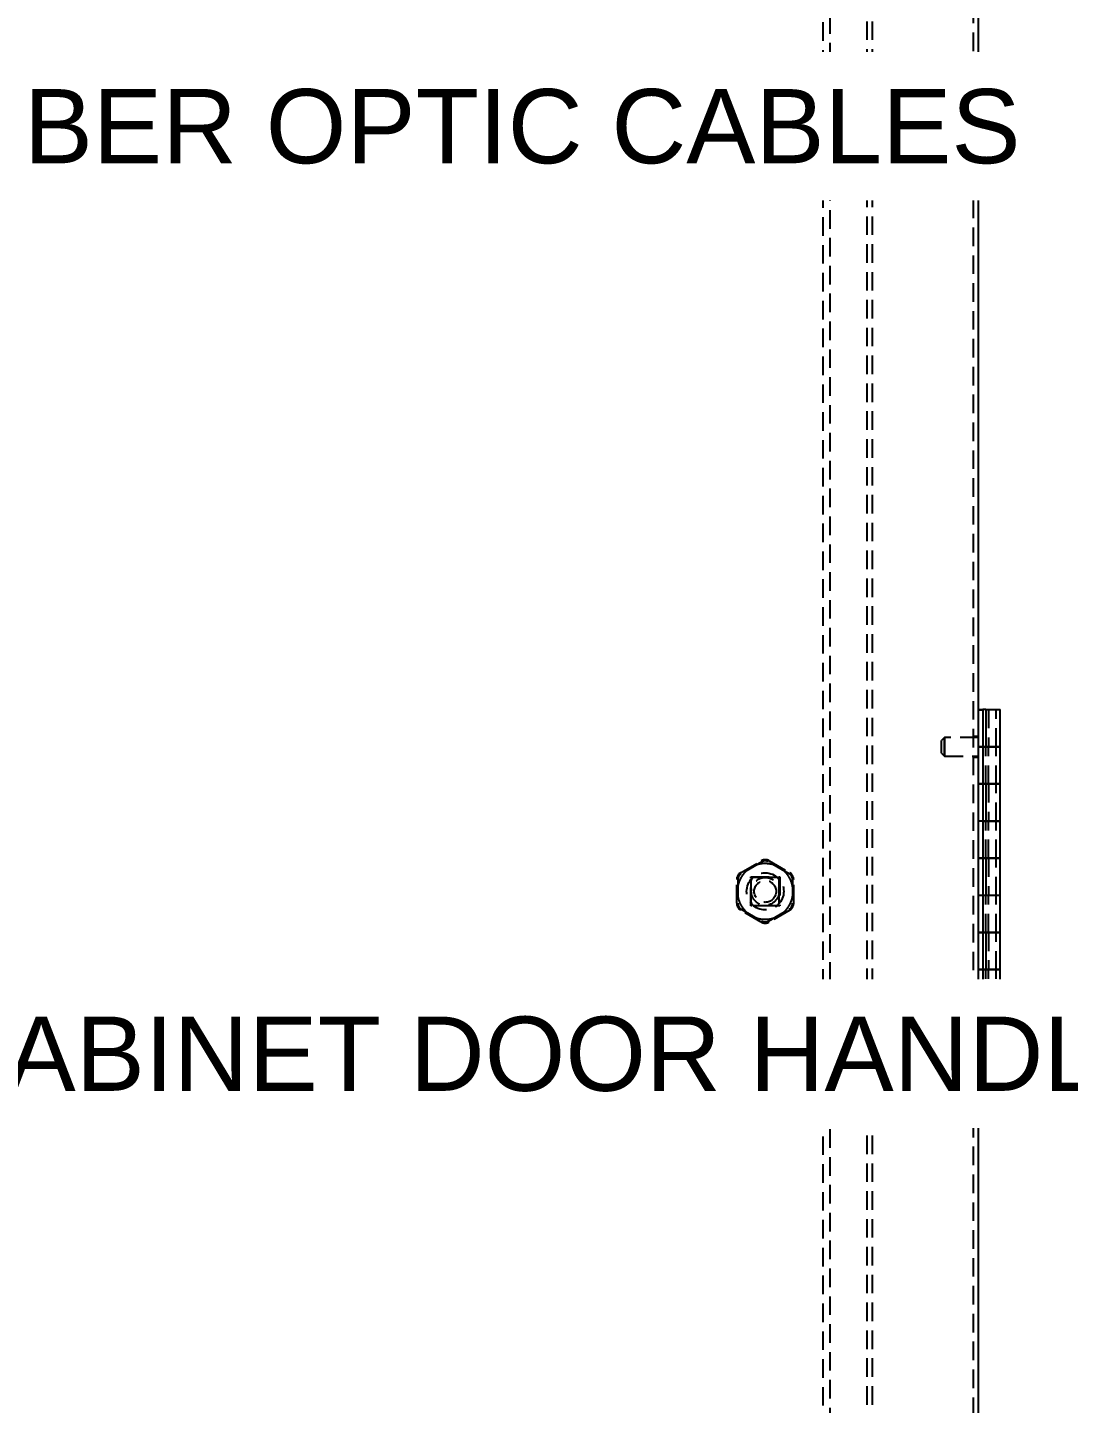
# Model space of a CAD drawing. Header units: feet. Extents: x -208 to 2089, y -974 to 342.
# Drawn here: x 1091.49 to 1105.51, y 116.3 to 134.82 of the extents above; entities that cross this region are included whole.
import ezdxf
from ezdxf import colors
from ezdxf.entities.mleader import LeaderData, LeaderLine
from ezdxf.math import Vec2, Vec3

# ---------------------------------------------------------------- set-up
doc = ezdxf.new("R2010")
doc.units = ezdxf.units.FT
doc.header["$MEASUREMENT"] = 0
doc.linetypes.add('HIDDEN', pattern=[0.375, 0.25, -0.125])
doc.layers.add('E-EQPM-ENCL', color=8, linetype='Continuous')
doc.layers.add('G-ANNO-TEXT', color=1, linetype='Continuous')
doc.styles.add('NEI-A', font='arial.ttf', dxfattribs={"height": 0.1})

msp = doc.modelspace()

# ---------------------------------------------------------------- linework, layer by layer
at = {"layer": 'E-EQPM-ENCL', "linetype": 'HIDDEN'}
for p, q in [((1104.3564, 124.64056), (1104.3014, 124.64056)), ((1104.30141, 124.64006), (1104.36472, 124.64006)), ((1104.3564, 124.64056), (1104.3564, 124.64056)), ((1104.43652, 124.64057), (1104.43652, 124.14057)), ((1104.53891, 124.14057), (1104.53891, 124.64057)), ((1104.3564, 124.14056), (1104.3014, 124.14056)), ((1104.3564, 124.14005), (1104.30141, 124.14006)), ((1104.3564, 124.14056), (1104.3564, 124.14056)), ((1104.40029, 123.64056), (1104.40029, 124.14005)), ((1104.43652, 123.64056), (1104.43652, 124.14005)), ((1104.53891, 123.64056), (1104.53891, 124.14005)), ((1101.0957, 123.44542), (1101.3732, 123.60564)), ((1101.3814, 123.59143), (1101.10391, 123.43122)), ((1101.7489, 123.43122), (1101.47141, 123.59143)), ((1101.47962, 123.60564), (1101.75711, 123.44542)), ((1104.3564, 123.64056), (1104.3014, 123.64056)), ((1104.30141, 123.64006), (1104.36472, 123.64006)), ((1104.3564, 123.64056), (1104.3564, 123.64056)), ((1104.43652, 123.64056), (1104.43652, 123.14056)), ((1104.53891, 123.14056), (1104.53891, 123.64056)), ((1101.23091, 123.38856), (1101.62191, 123.38856)), ((1101.23091, 122.99756), (1101.23091, 123.38856)), ((1101.42641, 123.38056), (1101.27891, 123.38056)), ((1101.57391, 123.38056), (1101.42641, 123.38056)), ((1101.62191, 123.38856), (1101.62191, 122.99756)), ((1101.0425, 123.03284), (1101.0425, 123.35328)), ((1101.0589, 123.35328), (1101.0589, 123.03284)), ((1101.23891, 123.19306), (1101.23891, 123.34056)), ((1101.61391, 123.19306), (1101.61391, 123.34056)), ((1101.79391, 123.35328), (1101.79391, 123.03284)), ((1101.81031, 123.03284), (1101.81031, 123.35328)), ((1101.23891, 123.04556), (1101.23891, 123.19306)), ((1101.61391, 123.04556), (1101.61391, 123.19306)), ((1104.3014, 123.14056), (1104.3564, 123.14056)), ((1104.3564, 123.14007), (1104.30141, 123.14006)), ((1104.3564, 123.14056), (1104.3564, 123.14056)), ((1104.40029, 122.64056), (1104.40029, 123.14007)), ((1104.43652, 122.64056), (1104.43652, 123.14007)), ((1104.53891, 122.64056), (1104.53891, 123.14007)), ((1101.3732, 122.78047), (1101.0957, 122.94069)), ((1101.10391, 122.95491), (1101.3814, 122.79469)), ((1101.62191, 122.99756), (1101.23091, 122.99756)), ((1101.27891, 123.00556), (1101.42641, 123.00556)), ((1101.42641, 123.00556), (1101.57391, 123.00556)), ((1101.47141, 122.79469), (1101.7489, 122.95491)), ((1101.75711, 122.94069), (1101.47962, 122.78047)), ((1104.3564, 122.64056), (1104.3014, 122.64056)), ((1104.30141, 122.64006), (1104.36472, 122.64006)), ((1104.3564, 122.64056), (1104.3564, 122.64056)), ((1104.43652, 122.64056), (1104.43652, 122.14056)), ((1104.53891, 122.14056), (1104.53891, 122.64056)), ((1104.3014, 122.14056), (1104.3564, 122.14056)), ((1104.3564, 122.14007), (1104.30141, 122.14006)), ((1104.3564, 122.14056), (1104.3564, 122.14056)), ((1104.40029, 121.64056), (1104.40029, 122.14007)), ((1104.43652, 121.64056), (1104.43652, 122.14007)), ((1104.53891, 121.64056), (1104.53891, 122.14007)), ((1104.3564, 121.64056), (1104.3014, 121.64056)), ((1104.30141, 121.64006), (1104.36472, 121.64006)), ((1104.3564, 121.64056), (1104.3564, 121.64056)), ((1104.43652, 121.64056), (1104.43652, 121.14056)), ((1104.53891, 121.14056), (1104.53891, 121.64056)), ((1103.84139, 121.26556), (1103.8014, 121.22555)), ((1103.8014, 121.14056), (1103.8014, 121.22556)), ((1103.80165, 121.2253), (1103.8014, 121.22506)), ((1104.3014, 121.26556), (1103.84139, 121.26556)), ((1103.84141, 121.26507), (1103.84141, 121.01507)), ((1104.3014, 121.26507), (1103.84141, 121.26507)), ((1104.3014, 121.28106), (1104.22939, 121.28106)), ((1104.3014, 121.28057), (1104.22941, 121.28057)), ((1103.8014, 121.05556), (1103.8014, 121.14056)), ((1103.8014, 121.05556), (1103.84139, 121.01556)), ((1103.80141, 121.05506), (1103.80141, 121.05556)), ((1103.84115, 121.01532), (1103.84141, 121.01507)), ((1103.84139, 121.01556), (1104.3014, 121.01556)), ((1103.84141, 121.01507), (1104.3014, 121.01507)), ((1104.22939, 121.00006), (1104.3014, 121.00006)), ((1104.22941, 120.99956), (1104.3014, 120.99956)), ((1104.3014, 121.14056), (1104.3564, 121.14056)), ((1104.3564, 121.14007), (1104.30141, 121.14006)), ((1104.3564, 121.14056), (1104.3564, 121.14056)), ((1104.40029, 120.64007), (1104.40029, 121.14007)), ((1104.43652, 120.64007), (1104.43652, 121.14007)), ((1104.53891, 120.64007), (1104.53891, 121.14007)), ((1104.35641, 120.64006), (1104.35641, 120.64056))]:
    msp.add_line(p, q, dxfattribs=at)
at = {"layer": 'E-EQPM-ENCL', "linetype": 'Continuous'}
for p, q in [((1104.40028, 124.64056), (1104.3564, 124.64056)), ((1104.36472, 124.64006), (1104.59391, 124.64006)), ((1104.59391, 124.64056), (1104.40028, 124.64056)), ((1104.40029, 124.64057), (1104.40029, 124.14057)), ((1104.59391, 124.14057), (1104.59391, 124.64057)), ((1104.3564, 124.14056), (1104.40028, 124.14056)), ((1104.36472, 124.14006), (1104.3564, 124.14005)), ((1104.59391, 124.14006), (1104.36472, 124.14006)), ((1104.40028, 124.14056), (1104.59391, 124.14056)), ((1104.59391, 123.64056), (1104.59391, 124.14005)), ((1104.40028, 123.64056), (1104.3564, 123.64056)), ((1104.36472, 123.64006), (1104.59391, 123.64006)), ((1104.59391, 123.64056), (1104.40028, 123.64056)), ((1104.40029, 123.64056), (1104.40029, 123.14056)), ((1104.59391, 123.14056), (1104.59391, 123.64056)), ((1104.3564, 123.14056), (1104.40028, 123.14056)), ((1104.36472, 123.14006), (1104.3564, 123.14007)), ((1104.59391, 123.14006), (1104.36472, 123.14006)), ((1104.40028, 123.14056), (1104.59391, 123.14056)), ((1104.59391, 122.64056), (1104.59391, 123.14007)), ((1104.40028, 122.64056), (1104.3564, 122.64056)), ((1104.36472, 122.64006), (1104.59391, 122.64006)), ((1104.59391, 122.64056), (1104.40028, 122.64056)), ((1104.40029, 122.64056), (1104.40029, 122.14056)), ((1104.59391, 122.14056), (1104.59391, 122.64056)), ((1104.3564, 122.14056), (1104.40028, 122.14056)), ((1104.36472, 122.14006), (1104.3564, 122.14007)), ((1104.59391, 122.14006), (1104.36472, 122.14006)), ((1104.40028, 122.14056), (1104.59391, 122.14056)), ((1104.59391, 121.64056), (1104.59391, 122.14007)), ((1104.40028, 121.64056), (1104.3564, 121.64056)), ((1104.36472, 121.64006), (1104.59391, 121.64006)), ((1104.59391, 121.64056), (1104.40028, 121.64056)), ((1104.40029, 121.64056), (1104.40029, 121.14056)), ((1104.59391, 121.14056), (1104.59391, 121.64056)), ((1104.3564, 121.14056), (1104.40028, 121.14056)), ((1104.36472, 121.14006), (1104.3564, 121.14007)), ((1104.59391, 121.14006), (1104.36472, 121.14006)), ((1104.40028, 121.14056), (1104.59391, 121.14056)), ((1104.59391, 120.64007), (1104.59391, 121.14007)), ((1104.35639, 120.64056), (1104.30139, 120.64056)), ((1104.36472, 120.64006), (1104.30141, 120.64006)), ((1104.59391, 120.64006), (1104.36472, 120.64006))]:
    msp.add_line(p, q, dxfattribs=at)
at = {"layer": 'E-EQPM-ENCL', "linetype": 'HIDDEN'}
for points in [[(1101.4264, 123.56867), (1101.40431, 123.56806, 0.01676977), (1101.38169, 123.566, 0.01527328), (1101.35849, 123.56245, 0.01490785), (1101.33486, 123.55735, 0.01602988), (1101.31097, 123.55048, 0.01654898), (1101.28699, 123.54184, 0.01694729), (1101.2631, 123.53129, 0.01720203), (1101.2395, 123.51887, 0.01771352), (1101.21641, 123.50446, 0.01797865), (1101.19405, 123.48818, 0.01835662), (1101.17268, 123.46999, 0.01854603), (1101.15248, 123.45006, 0.01882217), (1101.13371, 123.42842, 0.01894311), (1101.11651, 123.40531, 0.01908472), (1101.10114, 123.38085, 0.01912534), (1101.08764, 123.35531, 0.0191252), (1101.07623, 123.32886, 0.0190846), (1101.06688, 123.30179, 0.01894321), (1101.05972, 123.27432, 0.01882179), (1101.05465, 123.24672, 0.01854502), (1101.05173, 123.21921, 0.01835663), (1101.0508, 123.19202, 0.01797884), (1101.05184, 123.16537, 0.01771201), (1101.05465, 123.1394, 0.01720786), (1101.05916, 123.11432, 0.0169492), (1101.06516, 123.09019, 0.01648813), (1101.07255, 123.06715, 0.01602774), (1101.08108, 123.04531, 0.01529116), (1101.0906, 123.02479, 0.01524902), (1101.10112, 123.00526, 0.01466566), (1101.11278, 122.98638, 0.01466571), (1101.12579, 122.96787, 0.01524918), (1101.14044, 122.94957, 0.01529137), (1101.1567, 122.93164, 0.01602795), (1101.17459, 122.91438, 0.01648835), (1101.19406, 122.89794, 0.01694945), (1101.21514, 122.88252, 0.01720812), (1101.2377, 122.86829, 0.01771228), (1101.26172, 122.8555, 0.01797911), (1101.287, 122.84428, 0.0183569), (1101.31344, 122.83487, 0.01854528), (1101.3408, 122.82734, 0.01882202), (1101.36892, 122.8219, 0.01894343), (1101.39753, 122.81856, 0.01908482), (1101.42641, 122.81748, 0.01912533), (1101.45528, 122.81856, 0.01912533), (1101.48389, 122.8219, 0.01908482), (1101.51201, 122.82734, 0.01894343), (1101.53937, 122.83487, 0.01882202), (1101.56581, 122.84428, 0.01854528), (1101.59109, 122.8555, 0.0183569), (1101.61511, 122.86829, 0.01797911), (1101.63767, 122.88252, 0.01771228), (1101.65875, 122.89794, 0.01720811), (1101.67822, 122.91438, 0.01694945), (1101.69612, 122.93164, 0.01648836), (1101.71237, 122.94957, 0.01602795), (1101.72703, 122.96787, 0.01529134), (1101.74003, 122.98638, 0.01524918), (1101.75169, 123.00526, 0.01466583), (1101.76221, 123.02479, 0.0146659), (1101.77173, 123.04531, 0.01524942), (1101.78026, 123.06715, 0.0152916), (1101.78765, 123.09019, 0.01602816), (1101.79365, 123.11432, 0.01648858), (1101.79816, 123.1394, 0.01694977), (1101.80097, 123.16537, 0.01720828), (1101.80201, 123.19202, 0.01771202), (1101.80108, 123.21921, 0.01797936), (1101.79816, 123.24672, 0.0183586), (1101.79309, 123.27432, 0.01854494), (1101.78593, 123.30179, 0.01881615), (1101.77658, 123.32886, 0.01894496), (1101.76516, 123.35531, 0.01910623), (1101.75167, 123.38085, 0.01911942), (1101.73629, 123.40531, 0.01904849), (1101.71911, 123.42842, 0.0191061), (1101.70033, 123.45006, 0.01921011), (1101.68008, 123.46999, 0.01874383), (1101.65875, 123.48818, 0.01764395), (1101.63657, 123.50445, 0.01863764), (1101.61331, 123.51887, 0.0208219), (1101.589, 123.53134, 0.01677532), (1101.56581, 123.54184, 0.0082748), (1101.54459, 123.5503, 0.020769), (1101.51794, 123.55735, 0.03382708), (1101.47802, 123.56348, 0.017945), (1101.4264, 123.56867, 0.01017639)], [(1103.84139, 121.01556), (1103.84139, 121.01571, 0.00255941), (1103.8414, 121.01611, 0.00029165), (1103.8414, 121.01677, 0.00010123), (1103.8414, 121.01767, 0.00005093), (1103.8414, 121.0188, 0.00003059), (1103.8414, 121.02014, 0.00002074), (1103.8414, 121.02168, 0.0000149), (1103.8414, 121.0234, 0.00001121), (1103.8414, 121.0253, 0.00000884), (1103.8414, 121.02733, 0.00000734), (1103.8414, 121.0295, 0.00000584), (1103.8414, 121.0318, 0.00000405), (1103.8414, 121.03426, 0.00000242), (1103.8414, 121.03689, 0.00000067), (1103.8414, 121.03976, 0.00000015), (1103.8414, 121.04286, 0.00000047), (1103.8414, 121.04618, 0.00000052), (1103.8414, 121.04973, 0.00000041), (1103.8414, 121.05352, 0.00000036), (1103.8414, 121.05754, 0.00000036), (1103.8414, 121.0618, 0.00000034), (1103.8414, 121.06628, 0.00000032), (1103.8414, 121.07099, 0.0000003), (1103.8414, 121.07591, 0.00000029), (1103.8414, 121.08104, 0.00000027), (1103.8414, 121.08637, 0.00000026), (1103.8414, 121.09189, 0.00000025), (1103.8414, 121.09757, 0.00000025), (1103.8414, 121.10342, 0.00000024), (1103.8414, 121.10939, 0.00000023), (1103.8414, 121.11548, 0.00000023), (1103.8414, 121.12167, 0.00000023), (1103.8414, 121.12792, 0.00000022), (1103.8414, 121.13423, 0.00000022), (1103.8414, 121.14056, 0.00000022), (1103.8414, 121.14689, 0.00000022), (1103.8414, 121.15319, 0.00000022), (1103.8414, 121.15945, 0.00000022), (1103.8414, 121.16564, 0.00000023), (1103.8414, 121.17173, 0.00000023), (1103.8414, 121.1777, 0.00000023), (1103.8414, 121.18354, 0.00000024), (1103.8414, 121.18923, 0.00000025), (1103.8414, 121.19475, 0.00000025), (1103.8414, 121.20008, 0.00000026), (1103.8414, 121.20521, 0.00000027), (1103.8414, 121.21013, 0.00000029), (1103.8414, 121.21484, 0.0000003), (1103.8414, 121.21932, 0.00000032), (1103.8414, 121.22358, 0.00000034), (1103.8414, 121.2276, 0.00000035), (1103.8414, 121.23139, 0.00000036), (1103.8414, 121.23494, 0.00000041), (1103.8414, 121.23826, 0.00000053), (1103.8414, 121.24136, 0.00000047), (1103.8414, 121.24423, 0.00000012), (1103.8414, 121.24686, 0.00000067), (1103.8414, 121.24931, 0.00000255), (1103.8414, 121.25162, 0.00000403), (1103.8414, 121.25379, 0.00000528), (1103.8414, 121.25582, 0.00000744), (1103.8414, 121.25771, 0.00001132), (1103.8414, 121.25944, 0.00001082), (1103.8414, 121.26098, 0.0000031), (1103.8414, 121.26229, 0.00002222), (1103.8414, 121.26345, 0.00008567), (1103.8414, 121.26455, 0.00011445), (1103.84139, 121.26556, 0.00011885)], [(1103.84139, 121.26556), (1103.84139, 121.26539, -0.00025248), (1103.84139, 121.26485, -0.00001984), (1103.84139, 121.26394, -0.00000683), (1103.84139, 121.26267, -0.00000362), (1103.84139, 121.261, -0.00000218), (1103.84139, 121.25896, -0.00000148), (1103.84139, 121.25653, -0.00000106), (1103.84139, 121.25373, -0.00000081), (1103.84139, 121.25056, -0.00000063), (1103.84139, 121.24705, -0.00000052), (1103.84139, 121.24319, -0.00000043), (1103.84139, 121.23902, -0.00000036), (1103.84139, 121.23456, -0.00000031), (1103.84139, 121.22984, -0.00000028), (1103.84139, 121.22486, -0.00000024), (1103.84139, 121.21969, -0.00000022), (1103.84139, 121.21433, -0.0000002), (1103.84139, 121.20881, -0.00000018), (1103.84139, 121.20316, -0.00000017), (1103.84139, 121.19744, -0.00000015), (1103.84139, 121.19169, -0.00000015), (1103.84139, 121.18581, -0.00000016), (1103.84139, 121.1798, -0.00000012), (1103.84139, 121.17414, -0.00000005), (1103.84139, 121.16901, -0.00000015), (1103.84139, 121.1626, -0.00000023), (1103.84139, 121.15299, -0.00000012), (1103.84139, 121.14056, -0.00000007)], [(1103.84139, 121.14056), (1103.84139, 121.13521, -0.00000011), (1103.84139, 121.12975, -0.0000001), (1103.84139, 121.12418, -0.0000001), (1103.84139, 121.11852, -0.00000011), (1103.84139, 121.11278, -0.00000011), (1103.84139, 121.10699, -0.00000012), (1103.84139, 121.10116, -0.00000012), (1103.84139, 121.09531, -0.00000013), (1103.84139, 121.08948, -0.00000014), (1103.84139, 121.08368, -0.00000014), (1103.84139, 121.07795, -0.00000015), (1103.84139, 121.07231, -0.00000017), (1103.84139, 121.0668, -0.00000018), (1103.84139, 121.06144, -0.0000002), (1103.84139, 121.05626, -0.00000022), (1103.84139, 121.05129, -0.00000024), (1103.84139, 121.04656, -0.00000028), (1103.84139, 121.0421, -0.00000032), (1103.84139, 121.03793, -0.00000036), (1103.84139, 121.03408, -0.0000004), (1103.84139, 121.03057, -0.00000052), (1103.84139, 121.02739, -0.00000077), (1103.84139, 121.02458, -0.00000079), (1103.84139, 121.02216, -0.00000038), (1103.84139, 121.02017, -0.00000154), (1103.84139, 121.01846, -0.00000553), (1103.84139, 121.01692, -0.00000793), (1103.84139, 121.01556, -0.0000094)]]:
    msp.add_lwpolyline(points, format="xyb", dxfattribs=at)
for radius in [0.25, 0.1875, 0.1475]:
    msp.add_circle((1101.42641, 123.19306), radius, dxfattribs=at)
for centre, radius, start, end in [((1101.42641, 123.51349), 0.10641, 60, 120), ((1101.42641, 123.51349), 0.09, 60, 120), ((1101.14891, 123.35327), 0.10641, 120, 180), ((1101.14891, 123.35327), 0.09, 120, 180), ((1101.27891, 123.34056), 0.04, 90, 180), ((1101.57391, 123.34056), 0.04, 0, 90), ((1101.70391, 123.35327), 0.09, 0, 60), ((1101.70391, 123.35327), 0.10641, 0, 60), ((1101.14891, 123.03284), 0.10641, 180, 240), ((1101.14891, 123.03284), 0.09, 180, 240), ((1101.27891, 123.04556), 0.04, 180, 270), ((1101.57391, 123.04556), 0.04, 270, 0), ((1101.70391, 123.03284), 0.09, 300, 0), ((1101.70391, 123.03284), 0.10641, 300, 0), ((1101.42641, 122.87263), 0.10641, 240, 300), ((1101.42641, 122.87263), 0.09, 240, 300)]:
    msp.add_arc(centre, radius, start, end, dxfattribs=at)

# ---------------------------------------------------------------- leaders
at = {"layer": 'G-ANNO-TEXT'}
ml = msp.add_multileader_mtext('Standard', dxfattribs=at)
ml.set_content('CABINET DOOR', color=256, style='NEI-A')
ml.set_leader_properties()
ml.build(insert=Vec2(0, 0))
ml.multileader.update_dxf_attribs({"dogleg_length": 0.0625, "arrow_head_size": 1.25, "scale": 10})
ctx = ml.context
ctx.base_point, ctx.scale, ctx.char_height, ctx.arrow_head_size, ctx.landing_gap_size, ctx.plane_origin = Vec3(1192.78837, 131.60157), 10, 1, 1.25, 0.625, Vec3(1222.93984, 117.31413)
ctx.text_align_type = 2
notes = []
notes.append((ctx, [(0, (1, 1, 0), (1205.20975, 131.60157), (-1, 0), 0.625, [(0, [(1213.21058, 124.95089)], 0, [])])]))
ctx.mtext.insert, ctx.mtext.width, ctx.mtext.defined_height, ctx.mtext.alignment, ctx.mtext.flow_direction = Vec3(1203.95975, 132.1101), 11.1713847, 0.50853, 3, 5
ctx.mtext.has_bg_fill, ctx.mtext.bg_color, ctx.mtext.bg_scale_factor, ctx.mtext.bg_transparency, ctx.mtext.use_window_bg_color = 1, -1073741824, 1.5, 0, 1
for ctx, leaders in notes:
    for number, flags, end, landing, length, lines in leaders:
        leader = LeaderData()
        leader.index, (leader.has_last_leader_line, leader.has_dogleg_vector, leader.attachment_direction) = number, flags
        leader.last_leader_point, leader.dogleg_vector, leader.dogleg_length = Vec3(end), Vec3(landing), length
        for number, points, colour, breaks in lines:
            line = LeaderLine()
            line.index, line.vertices, line.color, line.breaks = number, Vec3.list(points), colors.encode_raw_color(colour), breaks
            leader.lines.append(line)
        ctx.leaders.append(leader)

# ---------------------------------------------------------------- next in the draw order: linework, layer by layer
at = {"layer": 'E-EQPM-ENCL', "linetype": 'HIDDEN'}
for p, q in [((1104.22939, 150.50664), (1104.22939, 95.82906)), ((1102.80141, 97.15706), (1102.80141, 149.15706)), ((1102.87341, 97.15706), (1102.87341, 149.15706)), ((1102.20441, 147.64506), (1102.20441, 98.74106)), ((1102.30141, 98.74106), (1102.30141, 147.64506)), ((1104.30141, 125.64006), (1104.35641, 125.64006)), ((1104.43652, 125.64057), (1104.43652, 125.14057)), ((1104.53891, 125.14057), (1104.53891, 125.64057)), ((1103.84139, 125.26557), (1103.8014, 125.22556)), ((1104.3014, 125.26557), (1103.84139, 125.26557)), ((1103.84141, 125.26505), (1103.84141, 125.01505)), ((1104.3014, 125.26505), (1103.84141, 125.26505)), ((1104.3014, 125.28107), (1104.22939, 125.28107)), ((1104.3014, 125.28055), (1104.22941, 125.28055)), ((1103.8014, 125.14056), (1103.8014, 125.22556)), ((1103.80165, 125.2253), (1103.8014, 125.22506)), ((1103.8014, 125.05556), (1103.8014, 125.14056)), ((1103.8014, 125.05556), (1103.84139, 125.01557)), ((1103.80141, 125.05506), (1103.80141, 125.05556)), ((1104.3014, 125.14056), (1104.3564, 125.14056)), ((1104.3564, 125.14005), (1104.30141, 125.14006)), ((1104.3564, 125.14056), (1104.3564, 125.14056)), ((1104.40029, 124.64057), (1104.40029, 125.14005)), ((1104.43652, 124.64057), (1104.43652, 125.14005)), ((1104.53891, 124.64057), (1104.53891, 125.14005)), ((1103.84115, 125.01532), (1103.84141, 125.01505)), ((1103.84139, 125.01557), (1104.3014, 125.01557)), ((1103.84141, 125.01505), (1104.3014, 125.01505)), ((1104.22939, 125.00007), (1104.3014, 125.00007)), ((1104.22941, 124.99955), (1104.3014, 124.99955))]:
    msp.add_line(p, q, dxfattribs=at)
at = {"layer": 'E-EQPM-ENCL', "linetype": 'Continuous'}
for p, q in [((1104.30139, 95.74906), (1104.30139, 150.53206)), ((1104.30139, 125.64056), (1104.35639, 125.64056)), ((1104.35639, 125.64056), (1104.35639, 120.64056)), ((1104.40028, 125.64056), (1104.3564, 125.64057)), ((1104.40028, 125.64056), (1104.59391, 125.64056)), ((1104.40029, 125.64057), (1104.40029, 125.14057)), ((1104.59391, 125.14057), (1104.59391, 125.64057)), ((1104.3564, 125.14056), (1104.40028, 125.14056)), ((1104.36472, 125.14006), (1104.3564, 125.14005)), ((1104.59391, 125.14006), (1104.36472, 125.14006)), ((1104.40028, 125.14056), (1104.59391, 125.14056)), ((1104.59391, 124.64057), (1104.59391, 125.14005))]:
    msp.add_line(p, q, dxfattribs=at)
at = {"layer": 'E-EQPM-ENCL', "linetype": 'HIDDEN'}
for points in [[(1103.84139, 125.01557), (1103.84139, 125.01571, 0.00258619), (1103.8414, 125.01611, 0.00029249), (1103.8414, 125.01677, 0.00010139), (1103.8414, 125.01767, 0.00005098), (1103.8414, 125.0188, 0.00003061), (1103.8414, 125.02014, 0.00002075), (1103.8414, 125.02168, 0.0000149), (1103.8414, 125.0234, 0.00001121), (1103.8414, 125.0253, 0.00000884), (1103.8414, 125.02733, 0.00000734), (1103.8414, 125.0295, 0.00000584), (1103.8414, 125.0318, 0.00000405), (1103.8414, 125.03426, 0.00000242), (1103.8414, 125.03689, 0.00000067), (1103.8414, 125.03976, 0.00000015), (1103.8414, 125.04286, 0.00000047), (1103.8414, 125.04618, 0.00000052), (1103.8414, 125.04973, 0.00000041), (1103.8414, 125.05352, 0.00000036), (1103.8414, 125.05754, 0.00000036), (1103.8414, 125.0618, 0.00000034), (1103.8414, 125.06628, 0.00000032), (1103.8414, 125.07099, 0.0000003), (1103.8414, 125.07591, 0.00000029), (1103.8414, 125.08104, 0.00000027), (1103.8414, 125.08637, 0.00000026), (1103.8414, 125.09189, 0.00000025), (1103.8414, 125.09757, 0.00000025), (1103.8414, 125.10342, 0.00000024), (1103.8414, 125.10939, 0.00000023), (1103.8414, 125.11548, 0.00000023), (1103.8414, 125.12167, 0.00000023), (1103.8414, 125.12792, 0.00000022), (1103.8414, 125.13423, 0.00000022), (1103.8414, 125.14056, 0.00000022), (1103.8414, 125.14689, 0.00000022), (1103.8414, 125.15319, 0.00000022), (1103.8414, 125.15945, 0.00000022), (1103.8414, 125.16564, 0.00000023), (1103.8414, 125.17173, 0.00000023), (1103.8414, 125.1777, 0.00000023), (1103.8414, 125.18354, 0.00000024), (1103.8414, 125.18923, 0.00000025), (1103.8414, 125.19475, 0.00000025), (1103.8414, 125.20008, 0.00000026), (1103.8414, 125.20521, 0.00000027), (1103.8414, 125.21013, 0.00000029), (1103.8414, 125.21484, 0.0000003), (1103.8414, 125.21932, 0.00000032), (1103.8414, 125.22358, 0.00000034), (1103.8414, 125.2276, 0.00000035), (1103.8414, 125.23139, 0.00000036), (1103.8414, 125.23494, 0.00000041), (1103.8414, 125.23826, 0.00000053), (1103.8414, 125.24136, 0.00000047), (1103.8414, 125.24423, 0.00000012), (1103.8414, 125.24686, 0.00000067), (1103.8414, 125.24931, 0.00000255), (1103.8414, 125.25162, 0.00000403), (1103.8414, 125.25379, 0.00000528), (1103.8414, 125.25582, 0.00000744), (1103.8414, 125.25772, 0.00001131), (1103.8414, 125.25944, 0.00001082), (1103.8414, 125.26098, 0.0000031), (1103.8414, 125.26229, 0.00002221), (1103.8414, 125.26345, 0.0000856), (1103.8414, 125.26455, 0.00011427), (1103.84139, 125.26557, 0.00011856)], [(1103.84139, 125.26557), (1103.84139, 125.26539, -0.00025174), (1103.84139, 125.26486, -0.00001982), (1103.84139, 125.26395, -0.00000683), (1103.84139, 125.26267, -0.00000362), (1103.84139, 125.261, -0.00000218), (1103.84139, 125.25896, -0.00000148), (1103.84139, 125.25653, -0.00000106), (1103.84139, 125.25373, -0.00000081), (1103.84139, 125.25056, -0.00000063), (1103.84139, 125.24705, -0.00000052), (1103.84139, 125.24319, -0.00000043), (1103.84139, 125.23903, -0.00000036), (1103.84139, 125.23456, -0.00000031), (1103.84139, 125.22984, -0.00000028), (1103.84139, 125.22487, -0.00000024), (1103.84139, 125.21969, -0.00000022), (1103.84139, 125.21433, -0.0000002), (1103.84139, 125.20881, -0.00000018), (1103.84139, 125.20316, -0.00000017), (1103.84139, 125.19744, -0.00000015), (1103.84139, 125.19169, -0.00000015), (1103.84139, 125.18581, -0.00000016), (1103.84139, 125.1798, -0.00000012), (1103.84139, 125.17414, -0.00000005), (1103.84139, 125.16902, -0.00000015), (1103.84139, 125.16261, -0.00000023), (1103.84139, 125.153, -0.00000012), (1103.84139, 125.14057, -0.00000007)], [(1103.84139, 125.14057), (1103.84139, 125.13521, -0.00000011), (1103.84139, 125.12976, -0.0000001), (1103.84139, 125.12419, -0.0000001), (1103.84139, 125.11852, -0.00000011), (1103.84139, 125.11278, -0.00000011), (1103.84139, 125.10699, -0.00000012), (1103.84139, 125.10116, -0.00000012), (1103.84139, 125.09532, -0.00000013), (1103.84139, 125.08948, -0.00000014), (1103.84139, 125.08369, -0.00000014), (1103.84139, 125.07796, -0.00000015), (1103.84139, 125.07232, -0.00000017), (1103.84139, 125.0668, -0.00000018), (1103.84139, 125.06144, -0.0000002), (1103.84139, 125.05626, -0.00000022), (1103.84139, 125.05129, -0.00000024), (1103.84139, 125.04656, -0.00000028), (1103.84139, 125.0421, -0.00000032), (1103.84139, 125.03793, -0.00000036), (1103.84139, 125.03408, -0.0000004), (1103.84139, 125.03057, -0.00000052), (1103.84139, 125.02739, -0.00000077), (1103.84139, 125.02459, -0.00000079), (1103.84139, 125.02217, -0.00000038), (1103.84139, 125.02017, -0.00000154), (1103.84139, 125.01846, -0.00000553), (1103.84139, 125.01692, -0.00000793), (1103.84139, 125.01557, -0.0000094)]]:
    msp.add_lwpolyline(points, format="xyb", dxfattribs=at)

# ---------------------------------------------------------------- next in the draw order: leaders
at = {"layer": 'G-ANNO-TEXT'}
ml = msp.add_multileader_mtext('Standard', dxfattribs=at)
ml.set_content('FIBER OPTIC CABLES', color=256, style='NEI-A')
ml.set_leader_properties()
ml.build(insert=Vec2(0, 0))
ml.multileader.update_dxf_attribs({"dogleg_length": 0.0625, "arrow_head_size": 1.25, "scale": 10})
ctx = ml.context
ctx.base_point, ctx.scale, ctx.char_height, ctx.arrow_head_size, ctx.landing_gap_size, ctx.plane_origin = Vec3(1089.57155, 133.48762), 10, 1, 1.25, 0.625, Vec3(1072.09254, 117.44205)
notes = []
notes.append((ctx, [(1, (1, 1, 0), (1088.94655, 133.48762), (1, 0), 0.625, [(1, [(1074.79044, 131.20381), (1081.81237, 130.42083)], 0, [])])]))
ctx.mtext.insert, ctx.mtext.defined_height, ctx.mtext.flow_direction = Vec3(1090.19655, 133.99615), 0.50853, 5
ctx.mtext.has_bg_fill, ctx.mtext.bg_color, ctx.mtext.bg_scale_factor, ctx.mtext.bg_transparency, ctx.mtext.use_window_bg_color = 1, -1073741824, 1.5, 0, 1
ml = msp.add_multileader_mtext('Standard', dxfattribs=at)
ml.set_content('CABINET DOOR HANDLE', color=256, style='NEI-A')
ml.set_leader_properties()
ml.build(insert=Vec2(0, 0))
ml.multileader.update_dxf_attribs({"dogleg_length": 0.0625, "arrow_head_size": 1.25, "scale": 10})
ctx = ml.context
ctx.base_point, ctx.scale, ctx.char_height, ctx.arrow_head_size, ctx.landing_gap_size, ctx.plane_origin = Vec3(1089.57155, 120.99949), 10, 1, 1.25, 0.625, Vec3(1108.46175, 122.29685)
notes.append((ctx, [(1, (1, 1, 0), (1088.94655, 120.99949), (1, 0), 0.625, [(0, [(1081.55135, 118.94739)], 0, [])])]))
ctx.mtext.insert, ctx.mtext.defined_height, ctx.mtext.flow_direction = Vec3(1090.19655, 121.50802), 0.50853, 5
ctx.mtext.has_bg_fill, ctx.mtext.bg_color, ctx.mtext.bg_scale_factor, ctx.mtext.bg_transparency, ctx.mtext.use_window_bg_color = 1, -1073741824, 1.5, 0, 1
for ctx, leaders in notes:
    for number, flags, end, landing, length, lines in leaders:
        leader = LeaderData()
        leader.index, (leader.has_last_leader_line, leader.has_dogleg_vector, leader.attachment_direction) = number, flags
        leader.last_leader_point, leader.dogleg_vector, leader.dogleg_length = Vec3(end), Vec3(landing), length
        for number, points, colour, breaks in lines:
            line = LeaderLine()
            line.index, line.vertices, line.color, line.breaks = number, Vec3.list(points), colors.encode_raw_color(colour), breaks
            leader.lines.append(line)
        ctx.leaders.append(leader)

doc.saveas('drawing.dxf')
